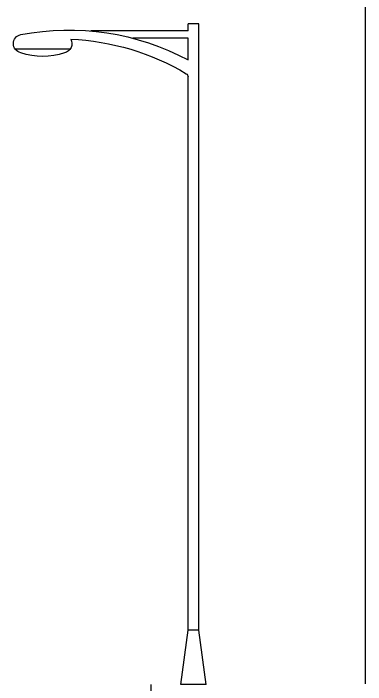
# Model space of a CAD drawing. Header units: millimetres. Extents: x 604786 to 1211550, y 1310999 to 2622648.
# Drawn here: x 605921.18 to 605935.96, y 1311238.85 to 1311267.05 of the extents above; entities that cross this region are included whole.
import ezdxf

# ---------------------------------------------------------------- set-up
doc = ezdxf.new("R2010")
doc.units = ezdxf.units.MM
doc.layers.add('datos y tabla de areas', color=170, linetype='Continuous')

# ---------------------------------------------------------------- blocks, each defined once
blk = doc.blocks.new('A$C42CB68AE')
at = {"color": 0, "linetype": 'ByBlock'}
for p, q in [((0.1016, 9.2456), (0.254, 9.2456)), ((0.1016, 0.7592), (0.1016, 9.2456)), ((0.254, 9.144), (0.254, 9.2456)), ((0.254, 9.144), (1.6113, 9.144)), ((0.254, 8.7376), (0.254, 9.0424)), ((0.254, 9.0424), (1.0278, 9.0424)), ((1.9019, 8.89), (2.6701, 8.89)), ((0.254, 0.7592), (0.254, 8.5024)), ((0, 0), (0.1016, 0.7592)), ((0.1016, 0.762), (0.254, 0.762)), ((0.3556, 0), (0.254, 0.7592)), ((0, 0), (0.3556, 0))]:
    blk.add_line(p, q, dxfattribs=at)
for centre, radius, start, end in [((1.9207, 5.6409), 3.5167, 79.01502, 118.29006), ((2.0487, 5.5748), 3.4584, 92.56761, 120.78099), ((2.0066, 8.9662), 0.1295, 150.62553, 258.69007), ((2.5654, 8.9662), 0.1295, 281.30993, 78.69007), ((2.286, 9.7028), 0.9158, 250.55996, 289.44004), ((0.3048, 8.5024), 0.0508, 120.78099, 180)]:
    blk.add_arc(centre, radius, start, end, dxfattribs=at)

msp = doc.modelspace()

# ---------------------------------------------------------------- linework, layer by layer
at = {"layer": 'datos y tabla de areas'}
msp.add_line((605935.963, 1311238.887), (605935.963, 1311280.315), dxfattribs=at)
at = {"layer": 'datos y tabla de areas', "color": 0}
msp.add_line((605926.953, 1311238.853), (605926.953, 1311231.946), dxfattribs=at)

# ---------------------------------------------------------------- block references
at = {"layer": 'datos y tabla de areas', "color": 0, "xscale": -3.00358929852373, "yscale": 3.00358929852373, "zscale": 12.01435408367224}
msp.add_blockref('A$C42CB68AE', (605929.276, 1311238.853), dxfattribs=at)

doc.saveas('drawing.dxf')
